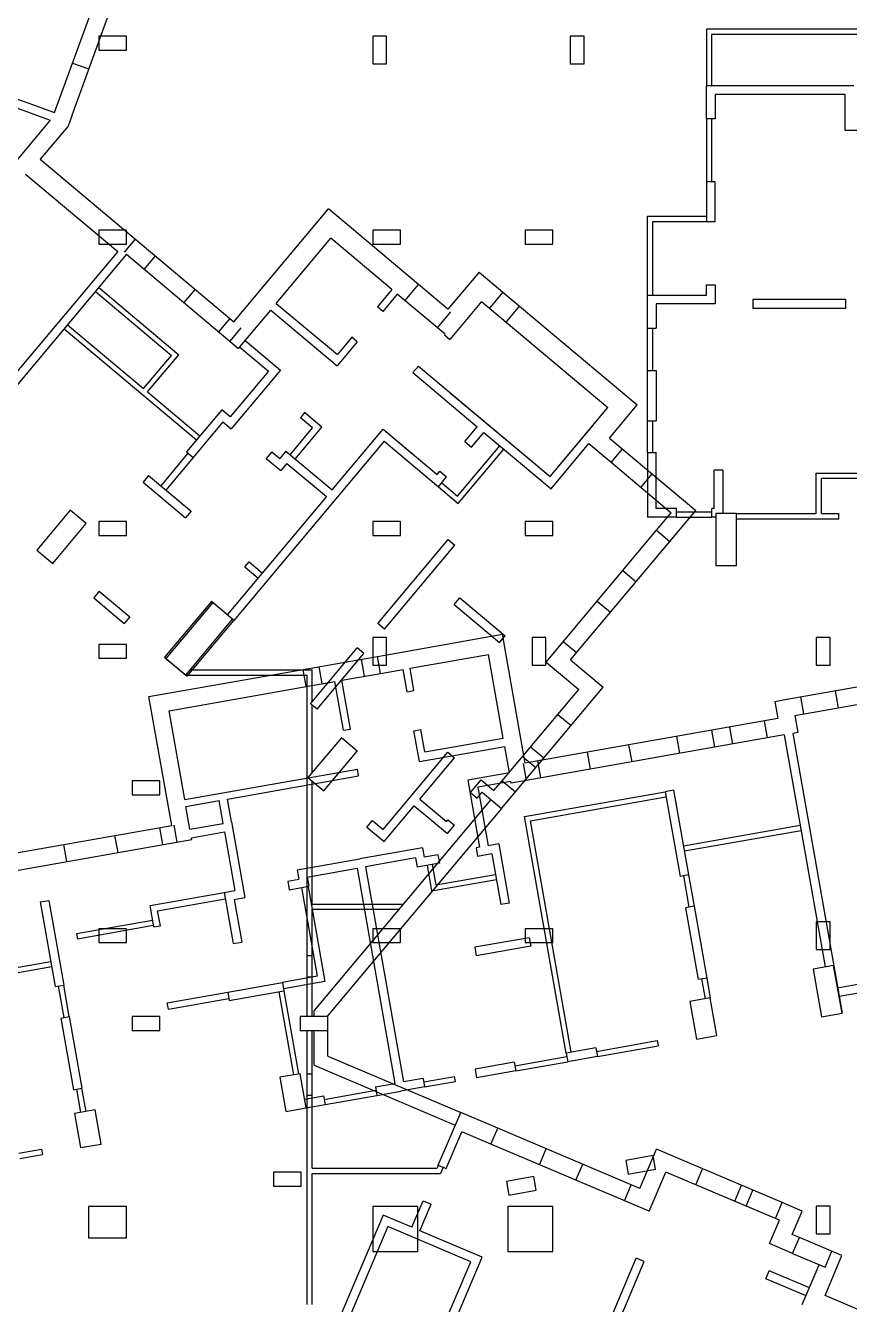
# Model space of a CAD drawing. Header units: metres. Extents: x -681087 to 1033303, y 74272 to 2630761.
# Drawn here: x 7767 to 31540, y 2357404 to 2394283 of the extents above; entities that cross this region are included whole.
import ezdxf

# ---------------------------------------------------------------- set-up
doc = ezdxf.new("R2010")
doc.units = ezdxf.units.M
for name, color, linetype in [('SKELETON_CLEAN', 7, 'Continuous'), ('SKELETON_ISOLATED', 1, 'Continuous'), ('SKELETON_ORIGINAL', 8, 'Continuous')]:
    doc.layers.add(name, color=color, linetype=linetype)

msp = doc.modelspace()

# ---------------------------------------------------------------- linework, layer by layer
at = {"layer": 'SKELETON_CLEAN'}
for p, q in [((8604, 2391773), (12702, 2403031)), ((9108, 2391696), (13171, 2402860)), ((27413, 2394178), (27413, 2392548)), ((34423, 2394178), (27413, 2394178)), ((10684, 2393975), (9884, 2393975)), ((9884, 2393975), (9884, 2393575)), ((10684, 2393575), (10684, 2393975)), ((18184, 2393975), (17784, 2393975)), ((17784, 2393975), (17784, 2393175)), ((18184, 2393175), (18184, 2393975)), ((23884, 2393978), (23484, 2393978)), ((23484, 2393978), (23484, 2393178)), ((23884, 2393178), (23884, 2393978)), ((34423, 2394028), (27563, 2394028)), ((27563, 2394028), (27563, 2392548)), ((9884, 2393575), (10684, 2393575)), ((17784, 2393175), (18184, 2393175)), ((23484, 2393178), (23884, 2393178)), ((6282, 2392352), (8482, 2391552)), ((6368, 2392587), (8604, 2391773)), ((31663, 2392548), (27413, 2392548)), ((27413, 2391598), (27413, 2392548)), ((31413, 2392298), (27663, 2392298)), ((27663, 2392298), (27663, 2391598)), ((31413, 2391258), (31413, 2392298)), ((9112, 2391706), (8996, 2391386)), ((27413, 2391598), (27413, 2389778)), ((27663, 2391598), (27413, 2391598)), ((8482, 2391552), (7423, 2390290)), ((8996, 2391386), (8191, 2390428)), ((32508, 2391258), (31413, 2391258)), ((8191, 2390428), (13776, 2385742)), ((7767, 2390000), (10425, 2387770)), ((27663, 2389778), (27413, 2389778)), ((27413, 2389778), (27413, 2388628)), ((27663, 2388628), (27663, 2389778)), ((13776, 2385742), (16504, 2388994)), ((19101, 2386815), (16504, 2388994)), ((25713, 2388783), (27413, 2388783)), ((25713, 2386508), (25713, 2388783)), ((25863, 2388633), (27413, 2388633)), ((25863, 2386508), (25863, 2388633)), ((27413, 2388628), (27663, 2388628)), ((10684, 2388378), (9884, 2388378)), ((9884, 2388378), (9884, 2387978)), ((10684, 2387978), (10684, 2388378)), ((18584, 2388378), (17784, 2388378)), ((17784, 2388378), (17784, 2387978)), ((18584, 2387978), (18584, 2388378)), ((22984, 2388378), (22184, 2388378)), ((22184, 2388378), (22184, 2387978)), ((22984, 2387978), (22984, 2388378)), ((9884, 2387978), (10684, 2387978)), ((15003, 2386272), (16578, 2388149)), ((18340, 2386670), (16578, 2388149)), ((17784, 2387978), (18584, 2387978)), ((22184, 2387978), (22984, 2387978)), ((10681, 2387686), (6378, 2382557)), ((10425, 2387770), (6379, 2382948)), ((10681, 2387686), (13914, 2384973)), ((20851, 2387174), (19952, 2386101)), ((20851, 2387174), (21541, 2386595)), ((18716, 2386355), (19101, 2386815)), ((19952, 2386101), (19101, 2386815)), ((27413, 2386508), (27413, 2386808)), ((27413, 2386808), (27663, 2386808)), ((27663, 2386808), (27663, 2386258)), ((9781, 2386614), (11977, 2384771)), ((9878, 2386729), (12189, 2384789)), ((18340, 2386670), (17919, 2386168)), ((18493, 2386542), (18072, 2386040)), ((19872, 2385385), (18493, 2386542)), ((21541, 2386595), (21155, 2386136)), ((21541, 2386595), (25417, 2383343)), ((25713, 2385558), (25713, 2386508)), ((25713, 2386508), (27413, 2386508)), ((13914, 2384973), (14843, 2386080)), ((14843, 2386080), (16758, 2384473)), ((15003, 2386272), (16765, 2384793)), ((18072, 2386040), (17919, 2386168)), ((20925, 2386329), (20006, 2385233)), ((20925, 2386329), (21155, 2386136)), ((21155, 2386136), (24572, 2383269)), ((25963, 2386258), (25963, 2385558)), ((27663, 2386258), (25963, 2386258)), ((31433, 2386383), (28753, 2386383)), ((28753, 2386383), (28753, 2386133)), ((28753, 2386133), (31433, 2386133)), ((31433, 2386133), (31433, 2386383)), ((8978, 2385656), (11174, 2383813)), ((17186, 2385295), (16765, 2384793)), ((17340, 2385167), (17186, 2385295)), ((19872, 2385385), (19853, 2385362)), ((19853, 2385362), (20006, 2385233)), ((25713, 2384338), (25713, 2385558)), ((25713, 2385558), (25963, 2385558)), ((13946, 2385012), (14773, 2384317)), ((14107, 2385203), (15126, 2384348)), ((17340, 2385167), (16758, 2384473)), ((11174, 2383813), (11977, 2384771)), ((11289, 2383717), (12189, 2384789)), ((14773, 2384317), (13671, 2383004)), ((15126, 2384348), (13702, 2382651)), ((19101, 2384465), (18940, 2384274)), ((18940, 2384274), (20802, 2382712)), ((25713, 2382888), (25713, 2384338)), ((25713, 2384338), (25963, 2384338)), ((25963, 2384338), (25963, 2382888)), ((11289, 2383717), (12797, 2382452)), ((20032, 2383684), (22901, 2381277)), ((13430, 2383206), (12408, 2381988)), ((13671, 2383004), (13430, 2383206)), ((15819, 2383121), (15696, 2382975)), ((16317, 2382703), (15819, 2383121)), ((22901, 2381277), (24572, 2383269)), ((24614, 2382385), (25417, 2383343)), ((13461, 2382854), (12599, 2381827)), ((13461, 2382854), (13702, 2382651)), ((16049, 2382679), (15696, 2382975)), ((20445, 2382287), (20802, 2382712)), ((22901, 2381277), (24154, 2382771)), ((25713, 2381968), (25713, 2382888)), ((25713, 2382888), (25963, 2382888)), ((15400, 2381906), (16049, 2382679)), ((15545, 2381783), (16317, 2382703)), ((16610, 2380890), (18085, 2382648)), ((18085, 2382648), (18943, 2381928)), ((20636, 2382126), (20993, 2382551)), ((20993, 2382551), (22931, 2380925)), ((24614, 2382385), (27103, 2380296)), ((12408, 2381988), (12599, 2381827)), ((18116, 2382296), (13780, 2377129)), ((14874, 2381994), (14713, 2381803)), ((14874, 2381994), (15104, 2381802)), ((15277, 2382008), (15104, 2381802)), ((15277, 2382008), (16610, 2380890)), ((18116, 2382296), (19679, 2380985)), ((20235, 2380714), (21453, 2382166)), ((20253, 2380503), (21568, 2382069)), ((20445, 2382287), (20636, 2382126)), ((22931, 2380925), (24024, 2382227)), ((24024, 2382227), (24660, 2381694)), ((24981, 2382077), (24660, 2381694)), ((12599, 2381827), (11812, 2380889)), ((14713, 2381803), (15134, 2381449)), ((15308, 2381656), (15134, 2381449)), ((15308, 2381656), (16449, 2380699)), ((24660, 2381694), (26399, 2380235)), ((25713, 2381968), (25713, 2380108)), ((25713, 2381968), (25963, 2381968)), ((25963, 2380358), (25963, 2381968)), ((11318, 2381304), (11157, 2381112)), ((11318, 2381304), (12543, 2380275)), ((19648, 2381337), (19725, 2381429)), ((19679, 2380985), (19917, 2381268)), ((19725, 2381429), (19917, 2381268)), ((27633, 2380358), (27633, 2381458)), ((27883, 2381458), (27633, 2381458)), ((27883, 2381458), (27883, 2380208)), ((30583, 2381378), (32483, 2381378)), ((30583, 2380208), (30583, 2381378)), ((11157, 2381112), (12383, 2380084)), ((19679, 2380985), (20253, 2380503)), ((19775, 2381100), (20235, 2380714)), ((30733, 2381228), (32483, 2381228)), ((30733, 2380208), (30733, 2381228)), ((16449, 2380699), (13589, 2377290)), ((9059, 2380307), (8095, 2379158)), ((9519, 2379922), (9059, 2380307)), ((12543, 2380275), (12383, 2380084)), ((26548, 2380358), (25963, 2380358)), ((25975, 2379729), (26399, 2380235)), ((26358, 2379408), (27103, 2380296)), ((26548, 2380108), (26548, 2380358)), ((27568, 2380108), (27568, 2380358)), ((27633, 2380358), (27568, 2380358)), ((28283, 2380208), (27683, 2380208)), ((27683, 2380208), (27683, 2378708)), ((28283, 2378708), (28283, 2380208)), ((28283, 2380208), (30583, 2380208)), ((30733, 2380208), (31233, 2380208)), ((31233, 2380058), (31233, 2380208)), ((8554, 2378773), (9519, 2379922)), ((10684, 2379978), (9884, 2379978)), ((9884, 2379978), (9884, 2379578)), ((10684, 2379578), (10684, 2379978)), ((18584, 2379978), (17784, 2379978)), ((17784, 2379978), (17784, 2379578)), ((18584, 2379578), (18584, 2379978)), ((22984, 2379978), (22184, 2379978)), ((22184, 2379978), (22184, 2379578)), ((22984, 2379578), (22984, 2379978)), ((26548, 2380108), (25713, 2380108)), ((26548, 2380108), (27568, 2380108)), ((27683, 2380108), (27568, 2380108)), ((28283, 2380058), (31233, 2380058)), ((9884, 2379578), (10684, 2379578)), ((17784, 2379578), (18584, 2379578)), ((17930, 2377041), (19961, 2379462)), ((19961, 2379462), (20153, 2379301)), ((22184, 2379578), (22984, 2379578)), ((22786, 2375929), (25975, 2379729)), ((23491, 2375991), (26358, 2379408)), ((25975, 2379729), (26358, 2379408)), ((8095, 2379158), (8554, 2378773)), ((18121, 2376881), (20153, 2379301)), ((14096, 2378672), (14218, 2378818)), ((14096, 2378672), (14479, 2378351)), ((14218, 2378818), (14601, 2378496)), ((27683, 2378708), (28283, 2378708)), ((9895, 2377974), (9734, 2377783)), ((9895, 2377974), (10776, 2377235)), ((9734, 2377783), (10615, 2377044)), ((13129, 2377675), (11779, 2376067)), ((13168, 2377643), (11818, 2376034)), ((13742, 2377161), (13129, 2377675)), ((13780, 2377129), (13168, 2377643)), ((20132, 2377589), (20293, 2377780)), ((20132, 2377589), (21442, 2376490)), ((20293, 2377780), (21603, 2376681)), ((10776, 2377235), (10615, 2377044)), ((12392, 2375552), (13742, 2377161)), ((12431, 2375520), (13780, 2377129)), ((18121, 2376881), (17930, 2377041)), ((10684, 2376438), (9884, 2376438)), ((9884, 2376438), (9884, 2376038)), ((10684, 2376038), (10684, 2376438)), ((18184, 2376638), (17784, 2376638)), ((17784, 2376638), (17784, 2375838)), ((17921, 2376093), (21531, 2376730)), ((18184, 2375838), (18184, 2376638)), ((21442, 2376490), (21603, 2376681)), ((22185, 2373017), (21531, 2376730)), ((22784, 2376638), (22384, 2376638)), ((22384, 2376638), (22384, 2375838)), ((22784, 2375838), (22784, 2376638)), ((30984, 2376638), (30584, 2376638)), ((30584, 2376638), (30584, 2375838)), ((30984, 2375838), (30984, 2376638)), ((15779, 2375715), (17921, 2376093)), ((15989, 2374728), (17338, 2376336)), ((16180, 2374567), (17530, 2376176)), ((17530, 2376176), (17338, 2376336)), ((18008, 2375601), (17921, 2376093)), ((18860, 2375751), (21125, 2376150)), ((21551, 2373738), (21125, 2376150)), ((29632, 2374838), (37018, 2376140)), ((9884, 2376038), (10684, 2376038)), ((11328, 2374931), (15779, 2375715)), ((12518, 2375702), (16041, 2375702)), ((15866, 2375223), (15779, 2375715)), ((16041, 2374790), (16041, 2375702)), ((17784, 2375838), (18184, 2375838)), ((18008, 2375601), (18663, 2375716)), ((18777, 2375071), (18663, 2375716)), ((18974, 2375106), (18860, 2375751)), ((22384, 2375838), (22784, 2375838)), ((22786, 2375929), (23729, 2375139)), ((23491, 2375991), (24433, 2375200)), ((29965, 2374389), (37598, 2375734)), ((30584, 2375838), (30984, 2375838)), ((12392, 2375552), (15891, 2375552)), ((15866, 2375223), (16693, 2375369)), ((15891, 2365704), (15891, 2375552)), ((16942, 2373961), (16693, 2375369)), ((16890, 2375404), (18008, 2375601)), ((17139, 2373995), (16890, 2375404)), ((11907, 2374525), (15866, 2375223)), ((18777, 2375071), (18974, 2375106)), ((21517, 2372504), (23729, 2375139)), ((21900, 2372182), (24433, 2375200)), ((11983, 2371218), (11328, 2374931)), ((16180, 2374567), (15989, 2374728)), ((29386, 2374794), (29741, 2374857)), ((29386, 2374794), (29473, 2374302)), ((12359, 2371964), (11907, 2374525)), ((29473, 2374302), (25824, 2373658)), ((29965, 2374389), (30052, 2373896)), ((16942, 2373961), (17139, 2373995)), ((18975, 2373948), (19172, 2373983)), ((19132, 2373057), (18975, 2373948)), ((19285, 2373338), (19172, 2373983)), ((30052, 2373896), (29904, 2373870)), ((29904, 2373870), (31327, 2365800)), ((16880, 2373745), (15916, 2372596)), ((17340, 2373359), (16880, 2373745)), ((19132, 2373057), (21594, 2373491)), ((19285, 2373338), (21551, 2373738)), ((21728, 2372733), (21594, 2373491)), ((29658, 2373827), (21780, 2372438)), ((29658, 2373827), (30838, 2367135)), ((16376, 2372210), (17340, 2373359)), ((18084, 2371103), (19954, 2373332)), ((19143, 2371976), (20146, 2373171)), ((19954, 2373332), (20146, 2373171)), ((12359, 2371964), (17342, 2372843)), ((17377, 2372646), (17342, 2372843)), ((11641, 2372504), (10841, 2372504)), ((10841, 2372504), (10841, 2372104)), ((11641, 2372104), (11641, 2372504)), ((13595, 2371979), (17377, 2372646)), ((15916, 2372596), (16376, 2372210)), ((16041, 2368949), (16041, 2372491)), ((21728, 2372733), (20526, 2372521)), ((20526, 2372521), (20867, 2370586)), ((20607, 2372165), (20912, 2372529)), ((21771, 2372487), (20816, 2372318)), ((20912, 2372529), (21280, 2372220)), ((21280, 2372220), (21517, 2372504)), ((21517, 2372504), (21900, 2372182)), ((21780, 2372438), (21771, 2372487)), ((10841, 2372104), (11641, 2372104)), ((20607, 2372165), (20798, 2372004)), ((20798, 2372004), (20943, 2372176)), ((20816, 2372318), (21114, 2370629)), ((20943, 2372176), (21502, 2371707)), ((21502, 2371707), (21900, 2372182)), ((22163, 2371474), (26220, 2372190)), ((22337, 2371353), (26246, 2372042)), ((26466, 2372233), (26220, 2372190)), ((26220, 2372190), (26651, 2369748)), ((26466, 2372233), (26897, 2369791)), ((12394, 2371767), (13349, 2371936)), ((12510, 2371108), (12394, 2371767)), ((13465, 2371276), (13349, 2371936)), ((13711, 2371320), (13595, 2371979)), ((21195, 2371964), (16091, 2365881)), ((21502, 2371707), (16491, 2365735)), ((18115, 2370751), (18982, 2371785)), ((18982, 2371785), (19940, 2370981)), ((19143, 2371976), (19909, 2371334)), ((12510, 2371108), (13465, 2371276)), ((13711, 2371320), (14096, 2369138)), ((17617, 2371169), (17777, 2371360)), ((17777, 2371360), (18084, 2371103)), ((19909, 2371334), (19951, 2371383)), ((19951, 2371383), (20142, 2371223)), ((23366, 2364650), (22163, 2371474)), ((23514, 2364676), (22337, 2371353)), ((4350, 2369872), (11983, 2371218)), ((12553, 2370861), (13509, 2371030)), ((13509, 2371030), (13806, 2369341)), ((17617, 2371169), (18115, 2370751)), ((19940, 2370981), (20142, 2371223)), ((4683, 2369423), (12562, 2370812)), ((12562, 2370812), (12553, 2370861)), ((19225, 2370571), (17413, 2370251)), ((19225, 2370571), (19272, 2370305)), ((20867, 2370586), (20769, 2370569)), ((20769, 2370569), (20812, 2370322)), ((21424, 2370684), (21114, 2370629)), ((21424, 2370684), (21724, 2368980)), ((15601, 2369932), (17413, 2370251)), ((19022, 2370281), (17580, 2370027)), ((19022, 2370281), (19069, 2370015)), ((19666, 2370374), (19272, 2370305)), ((19666, 2370374), (19709, 2370128)), ((21221, 2370395), (20812, 2370322)), ((21221, 2370395), (21478, 2368937)), ((15601, 2369932), (15648, 2369666)), ((15891, 2369729), (17333, 2369983)), ((17333, 2369983), (18427, 2363779)), ((17580, 2370027), (18674, 2363822)), ((19709, 2370128), (19069, 2370015)), ((19355, 2370065), (19485, 2369327)), ((19503, 2370091), (19607, 2369501)), ((19607, 2369501), (21325, 2369804)), ((15333, 2369610), (15648, 2369666)), ((15333, 2369610), (15376, 2369364)), ((15376, 2369364), (15938, 2369463)), ((15891, 2369729), (15938, 2369463)), ((15918, 2369459), (16402, 2366712)), ((19485, 2369327), (21351, 2369656)), ((26897, 2369791), (26651, 2369748)), ((26897, 2369791), (27057, 2368885)), ((11359, 2368909), (13496, 2369286)), ((11579, 2368755), (13529, 2369099)), ((13496, 2369286), (13806, 2369341)), ((13496, 2369286), (13757, 2367809)), ((13786, 2369083), (14096, 2369138)), ((13786, 2369083), (14003, 2367852)), ((15731, 2369426), (16182, 2366866)), ((8193, 2369011), (8440, 2369055)), ((8193, 2369011), (8624, 2366569)), ((8440, 2369055), (8870, 2366612)), ((11468, 2368289), (11359, 2368909)), ((11656, 2368322), (11579, 2368755)), ((16041, 2368949), (18665, 2368949)), ((16041, 2365704), (16041, 2368799)), ((16041, 2368799), (18539, 2368799)), ((21724, 2368980), (21478, 2368937)), ((27057, 2368885), (26811, 2368842)), ((26811, 2368842), (27175, 2366773)), ((27057, 2368885), (27421, 2366817)), ((9238, 2368099), (11434, 2368486)), ((9264, 2367951), (11460, 2368338)), ((30984, 2368438), (30584, 2368438)), ((30584, 2368438), (30584, 2367638)), ((30984, 2367638), (30984, 2368438)), ((9238, 2368099), (9264, 2367951)), ((10684, 2368238), (9884, 2368238)), ((9884, 2368238), (9884, 2367838)), ((10684, 2367838), (10684, 2368238)), ((11468, 2368289), (11656, 2368322)), ((18583, 2368238), (17783, 2368238)), ((17783, 2368238), (17783, 2367838)), ((18583, 2367838), (18583, 2368238)), ((22302, 2367980), (20726, 2367703)), ((22984, 2368238), (22184, 2368238)), ((22184, 2368238), (22184, 2367838)), ((22302, 2367980), (22345, 2367734)), ((22984, 2367838), (22984, 2368238)), ((9884, 2367838), (10684, 2367838)), ((13757, 2367809), (14003, 2367852)), ((17783, 2367838), (18583, 2367838)), ((20726, 2367703), (20769, 2367456)), ((22345, 2367734), (20769, 2367456)), ((22184, 2367838), (22984, 2367838)), ((30584, 2367638), (30984, 2367638)), ((16182, 2366866), (15178, 2366689)), ((31084, 2367178), (30493, 2367074)), ((30493, 2367074), (30737, 2365695)), ((31327, 2365800), (31084, 2367178)), ((8624, 2366569), (8870, 2366612)), ((9030, 2365706), (8870, 2366612)), ((13602, 2366411), (15178, 2366689)), ((15178, 2366689), (15221, 2366443)), ((16402, 2366712), (15211, 2366502)), ((27421, 2366817), (27175, 2366773)), ((27421, 2366817), (27522, 2366246)), ((31241, 2366292), (32590, 2366530)), ((11854, 2366103), (13602, 2366411)), ((11887, 2365916), (13635, 2366224)), ((13602, 2366411), (13645, 2366165)), ((13645, 2366165), (15221, 2366443)), ((15221, 2366443), (15643, 2364050)), ((27522, 2366246), (26931, 2366141)), ((26931, 2366141), (27122, 2365058)), ((27713, 2365162), (27522, 2366246)), ((11887, 2365916), (11854, 2366103)), ((16091, 2365704), (16091, 2365881)), ((30737, 2365695), (31327, 2365800)), ((8784, 2365663), (9030, 2365706)), ((8784, 2365663), (9148, 2363595)), ((9030, 2365706), (9395, 2363638)), ((11641, 2365704), (10841, 2365704)), ((10841, 2365704), (10841, 2365304)), ((11641, 2365304), (11641, 2365704)), ((16491, 2365704), (15691, 2365704)), ((15691, 2365704), (15691, 2365304)), ((16491, 2364568), (16491, 2365735)), ((16491, 2365304), (16491, 2365704)), ((10841, 2365304), (11641, 2365304)), ((15691, 2365304), (16491, 2365304)), ((15891, 2357404), (15891, 2365304)), ((16041, 2361333), (16041, 2365304)), ((16091, 2364303), (16091, 2365304)), ((24240, 2364702), (25993, 2365011)), ((25993, 2365011), (26019, 2364864)), ((27122, 2365058), (27713, 2365162)), ((24223, 2364801), (23366, 2364650)), ((23366, 2364650), (23410, 2364404)), ((24223, 2364801), (24266, 2364555)), ((24266, 2364555), (26019, 2364864)), ((16091, 2364303), (20166, 2362573)), ((16491, 2364568), (20322, 2362942)), ((21869, 2364386), (20737, 2364186)), ((21869, 2364386), (21913, 2364140)), ((21913, 2364140), (23410, 2364404)), ((24266, 2364555), (23410, 2364404)), ((15692, 2364058), (15101, 2363954)), ((15101, 2363954), (15275, 2362969)), ((15866, 2363073), (15692, 2364058)), ((19240, 2363922), (18674, 2363822)), ((19240, 2363922), (19283, 2363676)), ((19257, 2363824), (20144, 2363980)), ((20170, 2363832), (20144, 2363980)), ((20737, 2364186), (20780, 2363940)), ((21913, 2364140), (20780, 2363940)), ((9148, 2363595), (9395, 2363638)), ((9513, 2362969), (9395, 2363638)), ((17861, 2363679), (18427, 2363779)), ((17861, 2363679), (17905, 2363433)), ((17905, 2363433), (18594, 2363554)), ((19283, 2363676), (18594, 2363554)), ((19283, 2363676), (20170, 2363832)), ((15823, 2363320), (16364, 2363415)), ((15866, 2363073), (16408, 2363169)), ((16364, 2363415), (16408, 2363169)), ((16408, 2363169), (17905, 2363433)), ((9774, 2363015), (9183, 2362910)), ((9183, 2362910), (9356, 2361926)), ((9947, 2362030), (9774, 2363015)), ((15275, 2362969), (15866, 2363073)), ((19677, 2361423), (20322, 2362942)), ((21390, 2362488), (20322, 2362942)), ((21194, 2362028), (21390, 2362488)), ((25495, 2360746), (21390, 2362488)), ((19907, 2361325), (20357, 2362384)), ((21194, 2362028), (20357, 2362384)), ((7577, 2361764), (8227, 2361879)), ((7603, 2361616), (8253, 2361731)), ((8227, 2361879), (8253, 2361731)), ((9356, 2361926), (9947, 2362030)), ((25760, 2360090), (21194, 2362028)), ((25875, 2361698), (25088, 2361559)), ((25495, 2360746), (25976, 2361878)), ((25945, 2361304), (25875, 2361698)), ((29603, 2360339), (25976, 2361878)), ((16041, 2361333), (19639, 2361333)), ((19677, 2361423), (19639, 2361333)), ((19677, 2361423), (19907, 2361325)), ((19815, 2361364), (19739, 2361183)), ((25088, 2361559), (25157, 2361165)), ((15723, 2361216), (14923, 2361216)), ((14923, 2361216), (14923, 2360816)), ((15723, 2360816), (15723, 2361216)), ((16041, 2357404), (16041, 2361183)), ((16041, 2361183), (19739, 2361183)), ((22429, 2361090), (21641, 2360951)), ((21641, 2360951), (21710, 2360557)), ((22498, 2360696), (22429, 2361090)), ((25157, 2361165), (25945, 2361304)), ((25760, 2360090), (26241, 2361222)), ((29407, 2359878), (26241, 2361222)), ((14923, 2360816), (15723, 2360816)), ((21710, 2360557), (22498, 2360696)), ((10683, 2360228), (9583, 2360228)), ((9583, 2360228), (9583, 2359328)), ((10683, 2359328), (10683, 2360228)), ((19083, 2360228), (17783, 2360228)), ((17783, 2360228), (17783, 2358928)), ((18915, 2359628), (19240, 2360392)), ((19083, 2358928), (19083, 2360228)), ((19145, 2359530), (19470, 2360294)), ((19240, 2360392), (19470, 2360294)), ((22983, 2360228), (21683, 2360228)), ((21683, 2360228), (21683, 2358928)), ((22983, 2358928), (22983, 2360228)), ((29407, 2359878), (29603, 2360339)), ((30173, 2360096), (29603, 2360339)), ((30984, 2360238), (30584, 2360238)), ((30584, 2360238), (30584, 2359438)), ((30984, 2359438), (30984, 2360238)), ((18087, 2359980), (16246, 2355644)), ((18915, 2359628), (18087, 2359980)), ((29518, 2359831), (29407, 2359878)), ((29888, 2359424), (30173, 2360096)), ((18219, 2359652), (16477, 2355546)), ((20613, 2358636), (18219, 2359652)), ((20940, 2358768), (19145, 2359530)), ((29232, 2359159), (29518, 2359831)), ((9583, 2359328), (10683, 2359328)), ((29900, 2358876), (29232, 2359159)), ((30095, 2359336), (29888, 2359424)), ((29900, 2358876), (30095, 2359336)), ((31324, 2358815), (30095, 2359336)), ((30584, 2359438), (30984, 2359438)), ((17783, 2358928), (19083, 2358928)), ((19952, 2356439), (20940, 2358768)), ((21683, 2358928), (22983, 2358928)), ((24719, 2357164), (25387, 2358738)), ((25617, 2358641), (25387, 2358738)), ((29900, 2358876), (30839, 2358478)), ((30836, 2357664), (31324, 2358815)), ((30839, 2358478), (31034, 2358938)), ((18675, 2354070), (20613, 2358636)), ((24949, 2357067), (25617, 2358641)), ((29128, 2358145), (29225, 2358375)), ((30385, 2357882), (29225, 2358375)), ((30180, 2357399), (30668, 2358550)), ((30287, 2357652), (29128, 2358145)), ((32078, 2357137), (30836, 2357664))]:
    msp.add_line(p, q, dxfattribs=at)
at = {"layer": 'SKELETON_ISOLATED'}
for p, q in [((9124, 2393202), (9594, 2393031)), ((27563, 2391598), (27563, 2389778)), ((10934, 2388127), (10612, 2387744)), ((11508, 2387645), (11187, 2387262)), ((12657, 2386681), (12336, 2386297)), ((19650, 2385571), (20036, 2386031)), ((22016, 2386197), (21630, 2385737)), ((13661, 2385838), (13339, 2385455)), ((8882, 2385541), (12700, 2382337)), ((13983, 2385568), (13661, 2385185)), ((25863, 2384338), (25863, 2385558)), ((25863, 2381968), (25863, 2382888)), ((12454, 2381950), (11666, 2381011)), ((25839, 2381357), (25518, 2380974)), ((26548, 2380258), (27568, 2380258)), ((24998, 2378565), (25381, 2378243)), ((24262, 2377687), (24645, 2377366)), ((23284, 2376523), (23668, 2376202)), ((11799, 2376051), (12411, 2375536)), ((16329, 2375305), (16242, 2375797)), ((17545, 2375519), (17459, 2376011)), ((31129, 2375102), (31216, 2374609)), ((16041, 2372744), (16041, 2374684)), ((30125, 2374924), (30212, 2374432)), ((23124, 2374419), (23507, 2374097)), ((29079, 2374232), (29166, 2373740)), ((27557, 2373964), (27644, 2373472)), ((28074, 2374055), (28161, 2373563)), ((25169, 2373543), (25256, 2373051)), ((26553, 2373787), (26640, 2373295)), ((22109, 2373208), (22492, 2372887)), ((22340, 2373484), (22723, 2373163)), ((23968, 2373331), (24055, 2372839)), ((22126, 2373006), (22213, 2372514)), ((22540, 2373079), (22627, 2372587)), ((10338, 2370928), (10425, 2370435)), ((11628, 2371155), (11715, 2370663)), ((12042, 2371228), (12129, 2370736)), ((26749, 2370628), (30118, 2371222)), ((26776, 2370480), (30144, 2371074)), ((8861, 2370667), (8948, 2370175)), ((26749, 2369765), (26909, 2368859)), ((5162, 2366710), (8495, 2367298)), ((15891, 2367467), (16041, 2367467)), ((5188, 2366562), (8522, 2367150)), ((8882, 2365680), (8722, 2366586)), ((15891, 2366847), (16041, 2366847)), ((27274, 2366791), (27374, 2366220)), ((31197, 2366538), (32546, 2366776)), ((15073, 2366417), (15495, 2364023)), ((21887, 2364287), (23384, 2364551)), ((15891, 2364056), (16041, 2364056)), ((9365, 2362943), (9247, 2363612)), ((16382, 2363317), (17878, 2363581)), ((15891, 2363436), (16041, 2363436)), ((22594, 2361434), (22789, 2361895)), ((23647, 2360987), (23843, 2361447)), ((27106, 2360855), (27301, 2361315)), ((25047, 2360393), (25242, 2360853)), ((28229, 2360378), (28424, 2360839)), ((28560, 2360238), (28756, 2360698))]:
    msp.add_line(p, q, dxfattribs=at)
at = {"layer": 'SKELETON_ORIGINAL'}
for p, q in [((8604, 2391773), (12702, 2403031)), ((9108, 2391696), (13171, 2402860)), ((27413, 2394178), (27413, 2392548)), ((34423, 2394178), (27413, 2394178)), ((10684, 2393975), (9884, 2393975)), ((9884, 2393975), (9884, 2393575)), ((10684, 2393575), (10684, 2393975)), ((18184, 2393975), (17784, 2393975)), ((17784, 2393975), (17784, 2393175)), ((18184, 2393175), (18184, 2393975)), ((23884, 2393978), (23484, 2393978)), ((23484, 2393978), (23484, 2393178)), ((23884, 2393178), (23884, 2393978)), ((34423, 2394028), (27563, 2394028)), ((27563, 2394028), (27563, 2392548)), ((9884, 2393575), (10684, 2393575)), ((9124, 2393202), (9594, 2393031)), ((17784, 2393175), (18184, 2393175)), ((23484, 2393178), (23884, 2393178)), ((6282, 2392352), (8482, 2391552)), ((6368, 2392587), (8604, 2391773)), ((31663, 2392548), (27413, 2392548)), ((27413, 2391598), (27413, 2392548)), ((31413, 2392298), (27663, 2392298)), ((27663, 2392298), (27663, 2391598)), ((31413, 2391258), (31413, 2392298)), ((9112, 2391706), (8996, 2391386)), ((27413, 2391598), (27413, 2389778)), ((27663, 2391598), (27413, 2391598)), ((27563, 2391598), (27563, 2389778)), ((8482, 2391552), (7423, 2390290)), ((8996, 2391386), (8191, 2390428)), ((32508, 2391258), (31413, 2391258)), ((8191, 2390428), (13776, 2385742)), ((7767, 2390000), (10425, 2387770)), ((27663, 2389778), (27413, 2389778)), ((27413, 2389778), (27413, 2388628)), ((27663, 2388628), (27663, 2389778)), ((13776, 2385742), (16504, 2388994)), ((19101, 2386815), (16504, 2388994)), ((25713, 2388783), (27413, 2388783)), ((25713, 2386508), (25713, 2388783)), ((25863, 2388633), (27413, 2388633)), ((25863, 2386508), (25863, 2388633)), ((27413, 2388628), (27663, 2388628)), ((10684, 2388378), (9884, 2388378)), ((9884, 2388378), (9884, 2387978)), ((10684, 2387978), (10684, 2388378)), ((18584, 2388378), (17784, 2388378)), ((17784, 2388378), (17784, 2387978)), ((18584, 2387978), (18584, 2388378)), ((22984, 2388378), (22184, 2388378)), ((22184, 2388378), (22184, 2387978)), ((22984, 2387978), (22984, 2388378)), ((9884, 2387978), (10684, 2387978)), ((10934, 2388127), (10612, 2387744)), ((15003, 2386272), (16578, 2388149)), ((18340, 2386670), (16578, 2388149)), ((17784, 2387978), (18584, 2387978)), ((22184, 2387978), (22984, 2387978)), ((10681, 2387686), (6378, 2382557)), ((10425, 2387770), (6379, 2382948)), ((10681, 2387686), (13914, 2384973)), ((11508, 2387645), (11187, 2387262)), ((20851, 2387174), (19952, 2386101)), ((20851, 2387174), (21541, 2386595)), ((18716, 2386355), (19101, 2386815)), ((19952, 2386101), (19101, 2386815)), ((27413, 2386508), (27413, 2386808)), ((27413, 2386808), (27663, 2386808)), ((27663, 2386808), (27663, 2386258)), ((9781, 2386614), (11977, 2384771)), ((9878, 2386729), (12189, 2384789)), ((12657, 2386681), (12336, 2386297)), ((18340, 2386670), (17919, 2386168)), ((18493, 2386542), (18072, 2386040)), ((19872, 2385385), (18493, 2386542)), ((21541, 2386595), (21155, 2386136)), ((21541, 2386595), (25417, 2383343)), ((25713, 2385558), (25713, 2386508)), ((25713, 2386508), (27413, 2386508)), ((13914, 2384973), (14843, 2386080)), ((14843, 2386080), (16758, 2384473)), ((15003, 2386272), (16765, 2384793)), ((18072, 2386040), (17919, 2386168)), ((19650, 2385571), (20036, 2386031)), ((20925, 2386329), (20006, 2385233)), ((20925, 2386329), (21155, 2386136)), ((21155, 2386136), (24572, 2383269)), ((22016, 2386197), (21630, 2385737)), ((25963, 2386258), (25963, 2385558)), ((27663, 2386258), (25963, 2386258)), ((31433, 2386383), (28753, 2386383)), ((28753, 2386383), (28753, 2386133)), ((28753, 2386133), (31433, 2386133)), ((31433, 2386133), (31433, 2386383)), ((8978, 2385656), (11174, 2383813)), ((13661, 2385838), (13339, 2385455)), ((8882, 2385541), (12700, 2382337)), ((13983, 2385568), (13661, 2385185)), ((17186, 2385295), (16765, 2384793)), ((17340, 2385167), (17186, 2385295)), ((19872, 2385385), (19853, 2385362)), ((19853, 2385362), (20006, 2385233)), ((25713, 2384338), (25713, 2385558)), ((25713, 2385558), (25963, 2385558)), ((25863, 2384338), (25863, 2385558)), ((13946, 2385012), (14773, 2384317)), ((14107, 2385203), (15126, 2384348)), ((17340, 2385167), (16758, 2384473)), ((11174, 2383813), (11977, 2384771)), ((11289, 2383717), (12189, 2384789)), ((14773, 2384317), (13671, 2383004)), ((15126, 2384348), (13702, 2382651)), ((19101, 2384465), (18940, 2384274)), ((18940, 2384274), (20802, 2382712)), ((19101, 2384465), (22901, 2381277)), ((25713, 2382888), (25713, 2384338)), ((25713, 2384338), (25963, 2384338)), ((25963, 2384338), (25963, 2382888)), ((11289, 2383717), (12797, 2382452)), ((13430, 2383206), (12408, 2381988)), ((13671, 2383004), (13430, 2383206)), ((15819, 2383121), (15696, 2382975)), ((16317, 2382703), (15819, 2383121)), ((22901, 2381277), (24572, 2383269)), ((24614, 2382385), (25417, 2383343)), ((13461, 2382854), (12599, 2381827)), ((13461, 2382854), (13702, 2382651)), ((16049, 2382679), (15696, 2382975)), ((20445, 2382287), (20802, 2382712)), ((20962, 2382903), (22901, 2381277)), ((22901, 2381277), (24154, 2382771)), ((25713, 2381968), (25713, 2382888)), ((25713, 2382888), (25963, 2382888)), ((25863, 2381968), (25863, 2382888)), ((15400, 2381906), (16049, 2382679)), ((15545, 2381783), (16317, 2382703)), ((16610, 2380890), (18085, 2382648)), ((18085, 2382648), (19648, 2381337)), ((18085, 2382648), (18238, 2382520)), ((20636, 2382126), (20993, 2382551)), ((20993, 2382551), (22931, 2380925)), ((24614, 2382385), (27103, 2380296)), ((12408, 2381988), (12599, 2381827)), ((18116, 2382296), (13780, 2377129)), ((14874, 2381994), (14713, 2381803)), ((14874, 2381994), (15104, 2381802)), ((15277, 2382008), (15104, 2381802)), ((15277, 2382008), (16610, 2380890)), ((18116, 2382296), (19679, 2380985)), ((20235, 2380714), (21453, 2382166)), ((20253, 2380503), (21568, 2382069)), ((20445, 2382287), (20636, 2382126)), ((22931, 2380925), (24024, 2382227)), ((24024, 2382227), (24660, 2381694)), ((24981, 2382077), (24660, 2381694)), ((12454, 2381950), (11666, 2381011)), ((12599, 2381827), (11812, 2380889)), ((14713, 2381803), (15134, 2381449)), ((15308, 2381656), (15134, 2381449)), ((15308, 2381656), (16449, 2380699)), ((24660, 2381694), (26399, 2380235)), ((25713, 2381968), (25713, 2380108)), ((25713, 2381968), (25963, 2381968)), ((25963, 2380358), (25963, 2381968)), ((11318, 2381304), (11157, 2381112)), ((11318, 2381304), (12543, 2380275)), ((19648, 2381337), (19725, 2381429)), ((19679, 2380985), (19917, 2381268)), ((19725, 2381429), (19917, 2381268)), ((25839, 2381357), (25518, 2380974)), ((27633, 2380358), (27633, 2381458)), ((27883, 2381458), (27633, 2381458)), ((27883, 2381458), (27883, 2380208)), ((30583, 2381378), (32483, 2381378)), ((30583, 2380208), (30583, 2381378)), ((11157, 2381112), (12383, 2380084)), ((19679, 2380985), (20253, 2380503)), ((19775, 2381100), (20235, 2380714)), ((30733, 2381228), (32483, 2381228)), ((30733, 2380208), (30733, 2381228)), ((16449, 2380699), (13589, 2377290)), ((9059, 2380307), (8095, 2379158)), ((9059, 2380307), (8095, 2379158)), ((9519, 2379922), (9059, 2380307)), ((9519, 2379922), (9059, 2380307)), ((12543, 2380275), (12383, 2380084)), ((26548, 2380358), (25963, 2380358)), ((25975, 2379729), (26399, 2380235)), ((26358, 2379408), (27103, 2380296)), ((26548, 2380108), (26548, 2380358)), ((26548, 2380258), (27568, 2380258)), ((27568, 2380108), (27568, 2380358)), ((27633, 2380358), (27568, 2380358)), ((28283, 2380208), (27683, 2380208)), ((27683, 2380208), (27683, 2378708)), ((28283, 2380208), (27683, 2380208)), ((27683, 2380208), (27683, 2378708)), ((28283, 2378708), (28283, 2380208)), ((28283, 2378708), (28283, 2380208)), ((28283, 2380208), (30583, 2380208)), ((30733, 2380208), (31233, 2380208)), ((31233, 2380058), (31233, 2380208)), ((8554, 2378773), (9519, 2379922)), ((8554, 2378773), (9519, 2379922)), ((10684, 2379978), (9884, 2379978)), ((9884, 2379978), (9884, 2379578)), ((10684, 2379578), (10684, 2379978)), ((18584, 2379978), (17784, 2379978)), ((17784, 2379978), (17784, 2379578)), ((18584, 2379578), (18584, 2379978)), ((22984, 2379978), (22184, 2379978)), ((22184, 2379978), (22184, 2379578)), ((22984, 2379578), (22984, 2379978)), ((26548, 2380108), (25713, 2380108)), ((26548, 2380108), (27568, 2380108)), ((27683, 2380108), (27568, 2380108)), ((28283, 2380058), (31233, 2380058)), ((9884, 2379578), (10684, 2379578)), ((17784, 2379578), (18584, 2379578)), ((17930, 2377041), (19961, 2379462)), ((19961, 2379462), (20153, 2379301)), ((22184, 2379578), (22984, 2379578)), ((22786, 2375929), (25975, 2379729)), ((23491, 2375991), (26358, 2379408)), ((25975, 2379729), (26358, 2379408)), ((8095, 2379158), (8554, 2378773)), ((8095, 2379158), (8554, 2378773)), ((18121, 2376881), (20153, 2379301)), ((14096, 2378672), (14218, 2378818)), ((14096, 2378672), (14479, 2378351)), ((14218, 2378818), (14601, 2378496)), ((27683, 2378708), (28283, 2378708)), ((27683, 2378708), (28283, 2378708)), ((24998, 2378565), (25381, 2378243)), ((9895, 2377974), (9734, 2377783)), ((9895, 2377974), (10776, 2377235)), ((9734, 2377783), (10615, 2377044)), ((13129, 2377675), (11779, 2376067)), ((13168, 2377643), (11818, 2376034)), ((13742, 2377161), (13129, 2377675)), ((13780, 2377129), (13168, 2377643)), ((20132, 2377589), (20293, 2377780)), ((20132, 2377589), (21442, 2376490)), ((20293, 2377780), (21603, 2376681)), ((24262, 2377687), (24645, 2377366)), ((10776, 2377235), (10615, 2377044)), ((12392, 2375552), (13742, 2377161)), ((12431, 2375520), (13780, 2377129)), ((18121, 2376881), (17930, 2377041)), ((10684, 2376438), (9884, 2376438)), ((9884, 2376438), (9884, 2376038)), ((10684, 2376038), (10684, 2376438)), ((18184, 2376638), (17784, 2376638)), ((17784, 2376638), (17784, 2375838)), ((17921, 2376093), (21531, 2376730)), ((18184, 2375838), (18184, 2376638)), ((21442, 2376490), (21603, 2376681)), ((22185, 2373017), (21531, 2376730)), ((22784, 2376638), (22384, 2376638)), ((22384, 2376638), (22384, 2375838)), ((22784, 2375838), (22784, 2376638)), ((23284, 2376523), (23668, 2376202)), ((30984, 2376638), (30584, 2376638)), ((30584, 2376638), (30584, 2375838)), ((30984, 2375838), (30984, 2376638)), ((15779, 2375715), (17921, 2376093)), ((15989, 2374728), (17338, 2376336)), ((16180, 2374567), (17530, 2376176)), ((17530, 2376176), (17338, 2376336)), ((18008, 2375601), (17921, 2376093)), ((18860, 2375751), (21125, 2376150)), ((21551, 2373738), (21125, 2376150)), ((29632, 2374838), (37018, 2376140)), ((9884, 2376038), (10684, 2376038)), ((11328, 2374931), (15779, 2375715)), ((11779, 2376067), (12392, 2375552)), ((11818, 2376034), (12431, 2375520)), ((12518, 2375702), (16041, 2375702)), ((15866, 2375223), (15779, 2375715)), ((16041, 2374790), (16041, 2375702)), ((16329, 2375305), (16242, 2375797)), ((17545, 2375519), (17459, 2376011)), ((17784, 2375838), (18184, 2375838)), ((18008, 2375601), (18663, 2375716)), ((18777, 2375071), (18663, 2375716)), ((18974, 2375106), (18860, 2375751)), ((22384, 2375838), (22784, 2375838)), ((22786, 2375929), (23729, 2375139)), ((23491, 2375991), (24433, 2375200)), ((29965, 2374389), (37598, 2375734)), ((30584, 2375838), (30984, 2375838)), ((12392, 2375552), (15891, 2375552)), ((15866, 2375223), (16693, 2375369)), ((15891, 2365704), (15891, 2375552)), ((16942, 2373961), (16693, 2375369)), ((16890, 2375404), (18008, 2375601)), ((17139, 2373995), (16890, 2375404)), ((11907, 2374525), (15866, 2375223)), ((18777, 2375071), (18974, 2375106)), ((21517, 2372504), (23729, 2375139)), ((21900, 2372182), (24433, 2375200)), ((31129, 2375102), (31216, 2374609)), ((11983, 2371218), (11328, 2374931)), ((16180, 2374567), (15989, 2374728)), ((16041, 2372744), (16041, 2374684)), ((29386, 2374794), (29741, 2374857)), ((29386, 2374794), (29473, 2374302)), ((30125, 2374924), (30212, 2374432)), ((12359, 2371964), (11907, 2374525)), ((29473, 2374302), (22185, 2373017)), ((23124, 2374419), (23507, 2374097)), ((29079, 2374232), (29166, 2373740)), ((29473, 2374302), (29463, 2374300)), ((29965, 2374389), (30052, 2373896)), ((16942, 2373961), (17139, 2373995)), ((18975, 2373948), (19172, 2373983)), ((19132, 2373057), (18975, 2373948)), ((19285, 2373338), (19172, 2373983)), ((27557, 2373964), (27644, 2373472)), ((28074, 2374055), (28161, 2373563)), ((30052, 2373896), (29904, 2373870)), ((29904, 2373870), (31327, 2365800)), ((16880, 2373745), (15916, 2372596)), ((16880, 2373745), (15916, 2372596)), ((17340, 2373359), (16880, 2373745)), ((17340, 2373359), (16880, 2373745)), ((19132, 2373057), (21594, 2373491)), ((19285, 2373338), (21551, 2373738)), ((21728, 2372733), (21594, 2373491)), ((29658, 2373827), (21780, 2372438)), ((25169, 2373543), (25256, 2373051)), ((26553, 2373787), (26640, 2373295)), ((29658, 2373827), (30838, 2367135)), ((16376, 2372210), (17340, 2373359)), ((16376, 2372210), (17340, 2373359)), ((18084, 2371103), (19954, 2373332)), ((19143, 2371976), (20146, 2373171)), ((19954, 2373332), (20146, 2373171)), ((22109, 2373208), (22492, 2372887)), ((22340, 2373484), (22723, 2373163)), ((23968, 2373331), (24055, 2372839)), ((12359, 2371964), (17342, 2372843)), ((17377, 2372646), (17342, 2372843)), ((22126, 2373006), (22213, 2372514)), ((22540, 2373079), (22627, 2372587)), ((11641, 2372504), (10841, 2372504)), ((10841, 2372504), (10841, 2372104)), ((11641, 2372104), (11641, 2372504)), ((13595, 2371979), (17377, 2372646)), ((15916, 2372596), (16376, 2372210)), ((15916, 2372596), (16376, 2372210)), ((16041, 2368949), (16041, 2372491)), ((21728, 2372733), (20526, 2372521)), ((20526, 2372521), (20867, 2370586)), ((20607, 2372165), (20912, 2372529)), ((21771, 2372487), (20816, 2372318)), ((20912, 2372529), (21280, 2372220)), ((21280, 2372220), (21517, 2372504)), ((21517, 2372504), (21900, 2372182)), ((21780, 2372438), (21771, 2372487)), ((10841, 2372104), (11641, 2372104)), ((20607, 2372165), (20798, 2372004)), ((20798, 2372004), (20943, 2372176)), ((20816, 2372318), (21114, 2370629)), ((20943, 2372176), (21502, 2371707)), ((21502, 2371707), (21900, 2372182)), ((22163, 2371474), (26220, 2372190)), ((22337, 2371353), (26246, 2372042)), ((26466, 2372233), (26220, 2372190)), ((26220, 2372190), (26651, 2369748)), ((26466, 2372233), (26897, 2369791)), ((12394, 2371767), (13349, 2371936)), ((12510, 2371108), (12394, 2371767)), ((13465, 2371276), (13349, 2371936)), ((13711, 2371320), (13595, 2371979)), ((21195, 2371964), (16091, 2365881)), ((21502, 2371707), (16491, 2365735)), ((18115, 2370751), (18982, 2371785)), ((18982, 2371785), (19940, 2370981)), ((19143, 2371976), (19909, 2371334)), ((12510, 2371108), (13465, 2371276)), ((13711, 2371320), (14096, 2369138)), ((17617, 2371169), (17777, 2371360)), ((17777, 2371360), (18084, 2371103)), ((19909, 2371334), (19951, 2371383)), ((19951, 2371383), (20142, 2371223)), ((23366, 2364650), (22163, 2371474)), ((23514, 2364676), (22337, 2371353)), ((4350, 2369872), (11983, 2371218)), ((10338, 2370928), (10425, 2370435)), ((11628, 2371155), (11715, 2370663)), ((12042, 2371228), (12129, 2370736)), ((12553, 2370861), (13509, 2371030)), ((13509, 2371030), (13806, 2369341)), ((17617, 2371169), (18115, 2370751)), ((19940, 2370981), (20142, 2371223)), ((26749, 2370628), (30118, 2371222)), ((26776, 2370480), (30144, 2371074)), ((4683, 2369423), (12562, 2370812)), ((8861, 2370667), (8948, 2370175)), ((12562, 2370812), (12553, 2370861)), ((19225, 2370571), (17413, 2370251)), ((19225, 2370571), (19272, 2370305)), ((20867, 2370586), (20769, 2370569)), ((20769, 2370569), (20812, 2370322)), ((21424, 2370684), (21114, 2370629)), ((21424, 2370684), (21724, 2368980)), ((15601, 2369932), (17413, 2370251)), ((19022, 2370281), (17580, 2370027)), ((19022, 2370281), (19069, 2370015)), ((19666, 2370374), (19272, 2370305)), ((19666, 2370374), (19709, 2370128)), ((21221, 2370395), (20812, 2370322)), ((21221, 2370395), (21478, 2368937)), ((15601, 2369932), (15648, 2369666)), ((15891, 2369729), (17333, 2369983)), ((17333, 2369983), (18427, 2363779)), ((17580, 2370027), (18674, 2363822)), ((19709, 2370128), (19069, 2370015)), ((19355, 2370065), (19485, 2369327)), ((19503, 2370091), (19607, 2369501)), ((19607, 2369501), (21325, 2369804)), ((15333, 2369610), (15648, 2369666)), ((15333, 2369610), (15376, 2369364)), ((15376, 2369364), (15938, 2369463)), ((15891, 2369729), (15938, 2369463)), ((15918, 2369459), (16402, 2366712)), ((19485, 2369327), (21351, 2369656)), ((26897, 2369791), (26651, 2369748)), ((26749, 2369765), (26909, 2368859)), ((26897, 2369791), (27057, 2368885)), ((11359, 2368909), (13496, 2369286)), ((11579, 2368755), (13529, 2369099)), ((13496, 2369286), (13806, 2369341)), ((13496, 2369286), (13757, 2367809)), ((13786, 2369083), (14096, 2369138)), ((13786, 2369083), (14003, 2367852)), ((15731, 2369426), (16182, 2366866)), ((8193, 2369011), (8440, 2369055)), ((8193, 2369011), (8624, 2366569)), ((8440, 2369055), (8870, 2366612)), ((11468, 2368289), (11359, 2368909)), ((11656, 2368322), (11579, 2368755)), ((16041, 2368949), (18665, 2368949)), ((16041, 2365704), (16041, 2368799)), ((16041, 2368799), (18539, 2368799)), ((21724, 2368980), (21478, 2368937)), ((27057, 2368885), (26811, 2368842)), ((26811, 2368842), (27175, 2366773)), ((27057, 2368885), (27421, 2366817)), ((9238, 2368099), (11434, 2368486)), ((9264, 2367951), (11460, 2368338)), ((30984, 2368438), (30584, 2368438)), ((30584, 2368438), (30584, 2367638)), ((30984, 2367638), (30984, 2368438)), ((9238, 2368099), (9264, 2367951)), ((10684, 2368238), (9884, 2368238)), ((9884, 2368238), (9884, 2367838)), ((10684, 2367838), (10684, 2368238)), ((11468, 2368289), (11656, 2368322)), ((18583, 2368238), (17783, 2368238)), ((17783, 2368238), (17783, 2367838)), ((18583, 2367838), (18583, 2368238)), ((22302, 2367980), (20726, 2367703)), ((22984, 2368238), (22184, 2368238)), ((22184, 2368238), (22184, 2367838)), ((22302, 2367980), (22345, 2367734)), ((22984, 2367838), (22984, 2368238)), ((9884, 2367838), (10684, 2367838)), ((13757, 2367809), (14003, 2367852)), ((17783, 2367838), (18583, 2367838)), ((20726, 2367703), (20769, 2367456)), ((22345, 2367734), (20769, 2367456)), ((22184, 2367838), (22984, 2367838)), ((30584, 2367638), (30984, 2367638)), ((5162, 2366710), (8495, 2367298)), ((15891, 2367467), (16041, 2367467)), ((5188, 2366562), (8522, 2367150)), ((16182, 2366866), (15178, 2366689)), ((31084, 2367178), (30493, 2367074)), ((30493, 2367074), (30737, 2365695)), ((31327, 2365800), (31084, 2367178)), ((8624, 2366569), (8870, 2366612)), ((8882, 2365680), (8722, 2366586)), ((9030, 2365706), (8870, 2366612)), ((13602, 2366411), (15178, 2366689)), ((15178, 2366689), (15221, 2366443)), ((16402, 2366712), (15211, 2366502)), ((15891, 2366847), (16041, 2366847)), ((27421, 2366817), (27175, 2366773)), ((27274, 2366791), (27374, 2366220)), ((27421, 2366817), (27522, 2366246)), ((31197, 2366538), (32546, 2366776)), ((31241, 2366292), (32590, 2366530)), ((11854, 2366103), (13602, 2366411)), ((11887, 2365916), (13635, 2366224)), ((13602, 2366411), (13645, 2366165)), ((13645, 2366165), (15221, 2366443)), ((15073, 2366417), (15495, 2364023)), ((15221, 2366443), (15643, 2364050)), ((27522, 2366246), (26931, 2366141)), ((26931, 2366141), (27122, 2365058)), ((27713, 2365162), (27522, 2366246)), ((11887, 2365916), (11854, 2366103)), ((16091, 2365704), (16091, 2365881)), ((30737, 2365695), (31327, 2365800)), ((8784, 2365663), (9030, 2365706)), ((8784, 2365663), (9148, 2363595)), ((9030, 2365706), (9395, 2363638)), ((11641, 2365704), (10841, 2365704)), ((10841, 2365704), (10841, 2365304)), ((11641, 2365304), (11641, 2365704)), ((16491, 2365704), (15691, 2365704)), ((15691, 2365704), (15691, 2365304)), ((16491, 2364568), (16491, 2365735)), ((16491, 2365304), (16491, 2365704)), ((10841, 2365304), (11641, 2365304)), ((15691, 2365304), (16491, 2365304)), ((15891, 2357404), (15891, 2365304)), ((16041, 2361333), (16041, 2365304)), ((16091, 2364303), (16091, 2365304)), ((24240, 2364702), (25993, 2365011)), ((25993, 2365011), (26019, 2364864)), ((27122, 2365058), (27713, 2365162)), ((24223, 2364801), (23366, 2364650)), ((23366, 2364650), (23410, 2364404)), ((24223, 2364801), (24266, 2364555)), ((24266, 2364555), (26019, 2364864)), ((16091, 2364303), (20166, 2362573)), ((16491, 2364568), (20322, 2362942)), ((21869, 2364386), (20737, 2364186)), ((21869, 2364386), (21913, 2364140)), ((21887, 2364287), (23384, 2364551)), ((21913, 2364140), (23410, 2364404)), ((24266, 2364555), (23410, 2364404)), ((15692, 2364058), (15101, 2363954)), ((15101, 2363954), (15275, 2362969)), ((15866, 2363073), (15692, 2364058)), ((15891, 2364056), (16041, 2364056)), ((19240, 2363922), (18674, 2363822)), ((19240, 2363922), (19283, 2363676)), ((19257, 2363824), (20144, 2363980)), ((20170, 2363832), (20144, 2363980)), ((20737, 2364186), (20780, 2363940)), ((21913, 2364140), (20780, 2363940)), ((9148, 2363595), (9395, 2363638)), ((9365, 2362943), (9247, 2363612)), ((9513, 2362969), (9395, 2363638)), ((16382, 2363317), (17878, 2363581)), ((17861, 2363679), (18427, 2363779)), ((17861, 2363679), (17905, 2363433)), ((17905, 2363433), (18594, 2363554)), ((19283, 2363676), (18594, 2363554)), ((19283, 2363676), (20170, 2363832)), ((15823, 2363320), (16364, 2363415)), ((15866, 2363073), (16408, 2363169)), ((15891, 2363436), (16041, 2363436)), ((16364, 2363415), (16408, 2363169)), ((16408, 2363169), (17905, 2363433)), ((9774, 2363015), (9183, 2362910)), ((9183, 2362910), (9356, 2361926)), ((9947, 2362030), (9774, 2363015)), ((15275, 2362969), (15866, 2363073)), ((19677, 2361423), (20322, 2362942)), ((21390, 2362488), (20322, 2362942)), ((21194, 2362028), (21390, 2362488)), ((25495, 2360746), (21390, 2362488)), ((19907, 2361325), (20357, 2362384)), ((21194, 2362028), (20357, 2362384)), ((7577, 2361764), (8227, 2361879)), ((7603, 2361616), (8253, 2361731)), ((8227, 2361879), (8253, 2361731)), ((9356, 2361926), (9947, 2362030)), ((25760, 2360090), (21194, 2362028)), ((22594, 2361434), (22789, 2361895)), ((25875, 2361698), (25088, 2361559)), ((25495, 2360746), (25976, 2361878)), ((25945, 2361304), (25875, 2361698)), ((29603, 2360339), (25976, 2361878)), ((16041, 2361333), (19639, 2361333)), ((19677, 2361423), (19639, 2361333)), ((19677, 2361423), (19907, 2361325)), ((19815, 2361364), (19739, 2361183)), ((23647, 2360987), (23843, 2361447)), ((25088, 2361559), (25157, 2361165)), ((15723, 2361216), (14923, 2361216)), ((14923, 2361216), (14923, 2360816)), ((15723, 2360816), (15723, 2361216)), ((16041, 2357404), (16041, 2361183)), ((16041, 2361183), (19739, 2361183)), ((22429, 2361090), (21641, 2360951)), ((21641, 2360951), (21710, 2360557)), ((22498, 2360696), (22429, 2361090)), ((25157, 2361165), (25945, 2361304)), ((25760, 2360090), (26241, 2361222)), ((29407, 2359878), (26241, 2361222)), ((27106, 2360855), (27301, 2361315)), ((14923, 2360816), (15723, 2360816)), ((21710, 2360557), (22498, 2360696)), ((25047, 2360393), (25242, 2360853)), ((28229, 2360378), (28424, 2360839)), ((28560, 2360238), (28756, 2360698)), ((10683, 2360228), (9583, 2360228)), ((9583, 2360228), (9583, 2359328)), ((10683, 2360228), (9583, 2360228)), ((9583, 2360228), (9583, 2359328)), ((10683, 2359328), (10683, 2360228)), ((10683, 2359328), (10683, 2360228)), ((19083, 2360228), (17783, 2360228)), ((17783, 2360228), (17783, 2358928)), ((19083, 2360228), (17783, 2360228)), ((17783, 2360228), (17783, 2358928)), ((18915, 2359628), (19240, 2360392)), ((19083, 2358928), (19083, 2360228)), ((19083, 2358928), (19083, 2360228)), ((19145, 2359530), (19470, 2360294)), ((19240, 2360392), (19470, 2360294)), ((22983, 2360228), (21683, 2360228)), ((21683, 2360228), (21683, 2358928)), ((22983, 2360228), (21683, 2360228)), ((21683, 2360228), (21683, 2358928)), ((22983, 2358928), (22983, 2360228)), ((22983, 2358928), (22983, 2360228)), ((29407, 2359878), (29603, 2360339)), ((30173, 2360096), (29603, 2360339)), ((30984, 2360238), (30584, 2360238)), ((30584, 2360238), (30584, 2359438)), ((30984, 2359438), (30984, 2360238)), ((18087, 2359980), (16246, 2355644)), ((18915, 2359628), (18087, 2359980)), ((29518, 2359831), (29407, 2359878)), ((29888, 2359424), (30173, 2360096)), ((18219, 2359652), (16477, 2355546)), ((20613, 2358636), (18219, 2359652)), ((20940, 2358768), (19145, 2359530)), ((29232, 2359159), (29518, 2359831)), ((9583, 2359328), (10683, 2359328)), ((9583, 2359328), (10683, 2359328)), ((29900, 2358876), (29232, 2359159)), ((30095, 2359336), (29888, 2359424)), ((29900, 2358876), (30095, 2359336)), ((31324, 2358815), (30095, 2359336)), ((30584, 2359438), (30984, 2359438)), ((17783, 2358928), (19083, 2358928)), ((17783, 2358928), (19083, 2358928)), ((19952, 2356439), (20940, 2358768)), ((21683, 2358928), (22983, 2358928)), ((21683, 2358928), (22983, 2358928)), ((24719, 2357164), (25387, 2358738)), ((25617, 2358641), (25387, 2358738)), ((29900, 2358876), (30839, 2358478)), ((30836, 2357664), (31324, 2358815)), ((30839, 2358478), (31034, 2358938)), ((18675, 2354070), (20613, 2358636)), ((24949, 2357067), (25617, 2358641)), ((29128, 2358145), (29225, 2358375)), ((30385, 2357882), (29225, 2358375)), ((30180, 2357399), (30668, 2358550)), ((30287, 2357652), (29128, 2358145)), ((32078, 2357137), (30836, 2357664))]:
    msp.add_line(p, q, dxfattribs=at)

doc.saveas('drawing.dxf')
